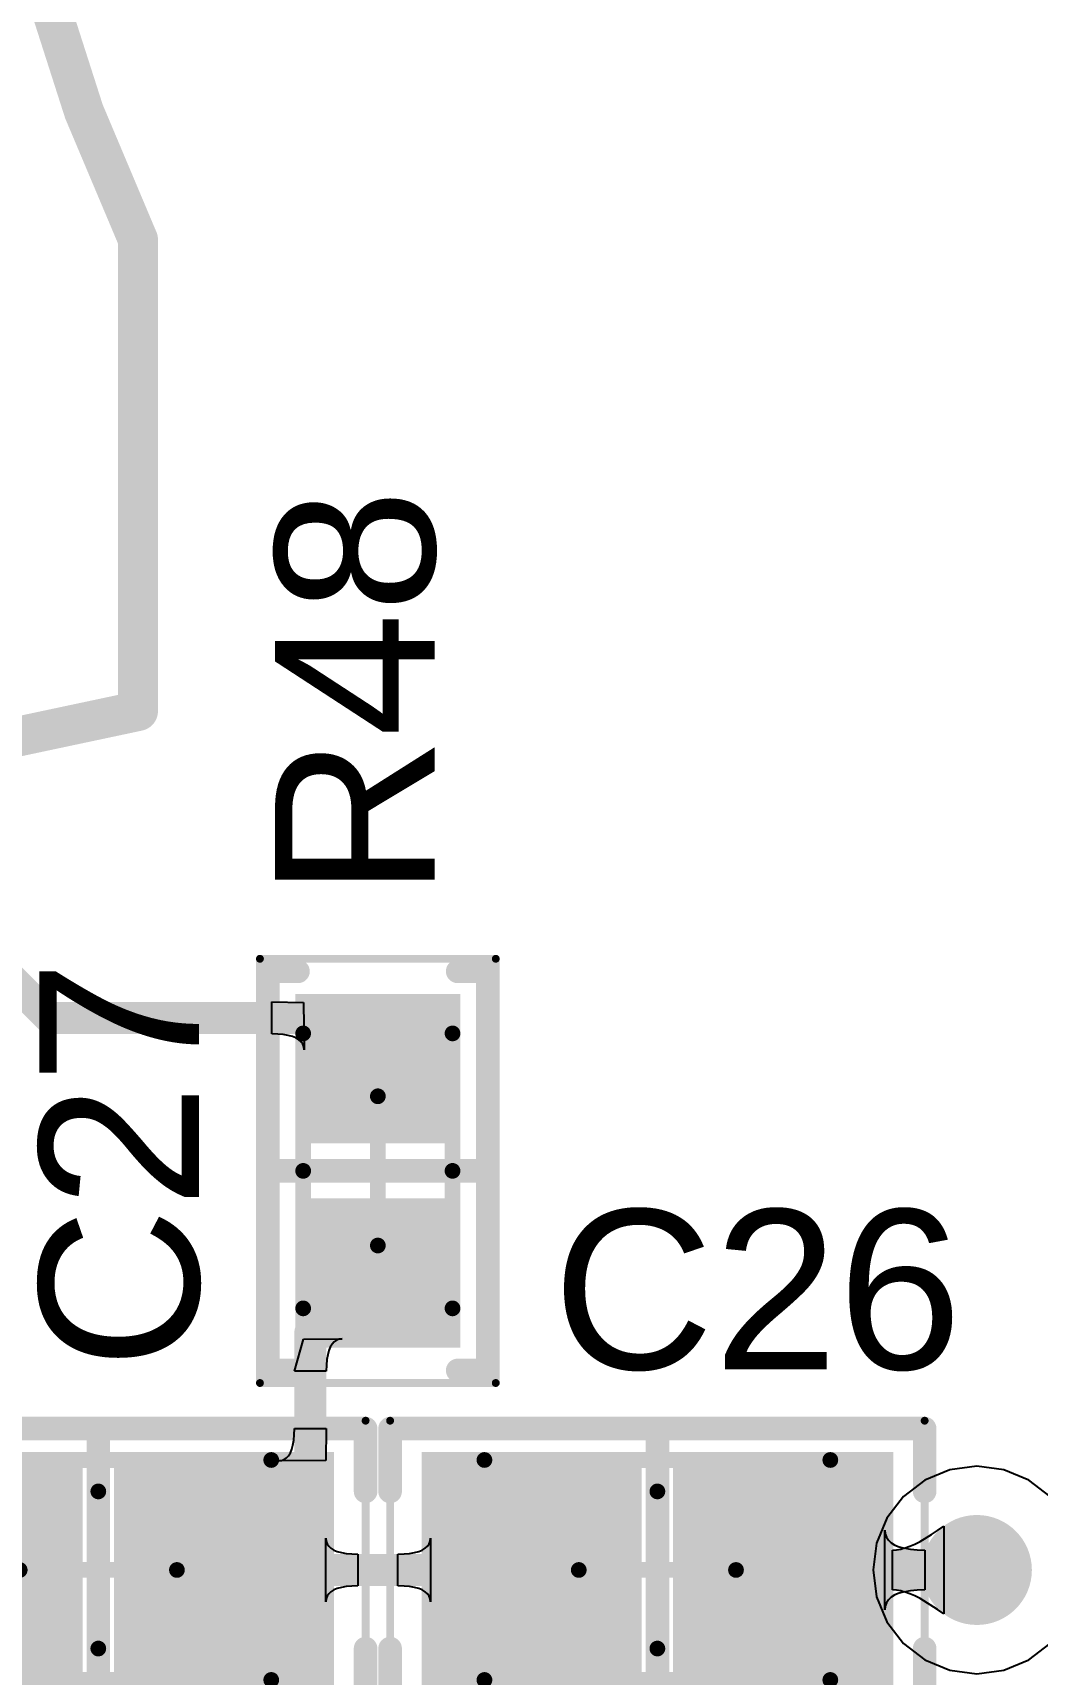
# Model space of a CAD drawing. Header units: inches. Extents: x -0.01 to 3.94, y -0.06 to 4.68.
# Drawn here: x 2.1336 to 2.3851, y 3.6539 to 4.0652 of the extents above; entities that cross this region are included whole.
import ezdxf

# ---------------------------------------------------------------- set-up
doc = ezdxf.new("R2010")
doc.units = ezdxf.units.IN
doc.header["$MEASUREMENT"] = 0
for name, color, linetype in [('Bottom Layer', 5, 'Continuous'), ('Int1 -GND)', 16, 'Continuous'), ('Int2 -PWR)', 76, 'Continuous'), ('Top 3D Body', 56, 'Continuous'), ('Top Courtyard', 56, 'Continuous'), ('Top Layer', 1, 'Continuous'), ('Top Overlay', 2, 'Continuous'), ('Top Paste', 8, 'Continuous'), ('Top Solder', 216, 'Continuous'), ('Via Holes', 16, 'Continuous')]:
    doc.layers.add(name, color=color, linetype=linetype)
doc.styles.add('Arial', font='', dxfattribs={"height": 0.2})
doc.styles.get('Arial').set_extended_font_data('Arial')

# ---------------------------------------------------------------- blocks, each defined once
blk = doc.blocks.new('RES_0603_1608_506')
at = {"layer": 'Top Layer'}
for points in [[(-0.0423222, -0.0187007), (-0.0423222, 0.0187009), (-0.0088576, 0.0187009), (-0.0088576, -0.0187007)], [(0.0088578, -0.0187007), (0.0088578, 0.0187009), (0.0423224, 0.0187009), (0.0423224, -0.0187007)]]:
    blk.add_hatch(color=1, dxfattribs=at).paths.add_polyline_path(points)
at = {"layer": 'Top Paste'}
for points in [[(-0.0423222, -0.0187007), (-0.0423222, 0.0187009), (-0.0088576, 0.0187009), (-0.0088576, -0.0187007)], [(0.0088578, -0.0187007), (0.0088578, 0.0187009), (0.0423224, 0.0187009), (0.0423224, -0.0187007)]]:
    blk.add_hatch(color=8, dxfattribs=at).paths.add_polyline_path(points)
at = {"layer": 'Top Solder'}
for points in [[(-0.0442907, -0.0206692), (-0.0442907, 0.0206694), (-0.0068891, 0.0206694), (-0.0068891, -0.0206692)], [(0.0068893, -0.0206692), (0.0068893, 0.0206694), (0.0442909, 0.0206694), (0.0442909, -0.0206692)]]:
    blk.add_hatch(color=216, dxfattribs=at).paths.add_polyline_path(points)
at = {"layer": 'Top 3D Body'}
for points in [[(-0.0344479, 0.0187001, 0.003937, 0.003937, 0), (0.0344481, 0.0187001, 0.003937, 0.003937, 0)], [(-0.0344479, 0.0187001, 0.003937, 0.003937, 0), (-0.0344479, -0.0186999, 0.003937, 0.003937, 0)], [(0.0344481, 0.0187001, 0.003937, 0.003937, 0), (0.0344481, -0.0186999, 0.003937, 0.003937, 0)], [(-0.0344479, -0.0186999, 0.003937, 0.003937, 0), (0.0344481, -0.0186999, 0.003937, 0.003937, 0)]]:
    blk.add_lwpolyline(points, format="xyseb", dxfattribs=at)
for points in [[(-0.0354321, 0.0187001, 0.0019685, 0.0019685, 1), (-0.0334637, 0.0187001, 0.0019685, 0.0019685, 1)], [(-0.0354321, 0.0187001, 0.0019685, 0.0019685, 1), (-0.0334637, 0.0187001, 0.0019685, 0.0019685, 1)], [(0.0334639, 0.0187001, 0.0019685, 0.0019685, 1), (0.0354323, 0.0187001, 0.0019685, 0.0019685, 1)], [(0.0334639, 0.0187001, 0.0019685, 0.0019685, 1), (0.0354323, 0.0187001, 0.0019685, 0.0019685, 1)], [(-0.0354321, -0.0186999, 0.0019685, 0.0019685, 1), (-0.0334637, -0.0186999, 0.0019685, 0.0019685, 1)], [(-0.0354321, -0.0186999, 0.0019685, 0.0019685, 1), (-0.0334637, -0.0186999, 0.0019685, 0.0019685, 1)], [(0.0334639, -0.0186999, 0.0019685, 0.0019685, 1), (0.0354323, -0.0186999, 0.0019685, 0.0019685, 1)], [(0.0334639, -0.0186999, 0.0019685, 0.0019685, 1), (0.0354323, -0.0186999, 0.0019685, 0.0019685, 1)]]:
    blk.add_lwpolyline(points, format="xyseb", close=True, dxfattribs=at)
at = {"layer": 'Top Courtyard'}
for points in [[(-0.0531499, 0.0295281, 0.0019685, 0.0019685, 0), (0.0531501, 0.0295281, 0.0019685, 0.0019685, 0)], [(-0.0531499, 0.0295281, 0.0019685, 0.0019685, 0), (-0.0531499, -0.0295279, 0.0019685, 0.0019685, 0)], [(0.0531501, 0.0295281, 0.0019685, 0.0019685, 0), (0.0531501, -0.0295279, 0.0019685, 0.0019685, 0)], [(1e-07, 0.0187001, 0.003937, 0.003937, 0), (1e-07, -0.0186999, 0.003937, 0.003937, 0)], [(-0.0186999, 1e-07, 0.003937, 0.003937, 0), (0.0187001, 1e-07, 0.003937, 0.003937, 0)], [(-0.0531499, -0.0295279, 0.0019685, 0.0019685, 0), (0.0531501, -0.0295279, 0.0019685, 0.0019685, 0)]]:
    blk.add_lwpolyline(points, format="xyseb", dxfattribs=at)
for points in [[(-0.053642, 0.0295281, 0.0009842, 0.0009842, 1), (-0.0526578, 0.0295281, 0.0009842, 0.0009842, 1)], [(-0.053642, 0.0295281, 0.0009842, 0.0009842, 1), (-0.0526578, 0.0295281, 0.0009842, 0.0009842, 1)], [(0.052658, 0.0295281, 0.0009842, 0.0009842, 1), (0.0536422, 0.0295281, 0.0009842, 0.0009842, 1)], [(0.052658, 0.0295281, 0.0009842, 0.0009842, 1), (0.0536422, 0.0295281, 0.0009842, 0.0009842, 1)], [(-0.0009841, 0.0187001, 0.0019685, 0.0019685, 1), (0.0009843, 0.0187001, 0.0019685, 0.0019685, 1)], [(-0.0196841, 1e-07, 0.0019685, 0.0019685, 1), (-0.0177157, 1e-07, 0.0019685, 0.0019685, 1)], [(0.0177159, 1e-07, 0.0019685, 0.0019685, 1), (0.0196843, 1e-07, 0.0019685, 0.0019685, 1)], [(-0.0009841, -0.0186999, 0.0019685, 0.0019685, 1), (0.0009843, -0.0186999, 0.0019685, 0.0019685, 1)], [(-0.053642, -0.0295279, 0.0009842, 0.0009842, 1), (-0.0526578, -0.0295279, 0.0009842, 0.0009842, 1)], [(-0.053642, -0.0295279, 0.0009842, 0.0009842, 1), (-0.0526578, -0.0295279, 0.0009842, 0.0009842, 1)], [(0.052658, -0.0295279, 0.0009842, 0.0009842, 1), (0.0536422, -0.0295279, 0.0009842, 0.0009842, 1)], [(0.052658, -0.0295279, 0.0009842, 0.0009842, 1), (0.0536422, -0.0295279, 0.0009842, 0.0009842, 1)]]:
    blk.add_lwpolyline(points, format="xyseb", close=True, dxfattribs=at)
at = {"layer": 'Top Overlay'}
for points in [[(-0.0499999, 0.0275581, 0.0059055, 0.0059055, 0), (0.0500001, 0.0275581, 0.0059055, 0.0059055, 0)], [(-0.0499999, 0.0275581, 0.0059055, 0.0059055, 0), (-0.0499999, 0.0200001, 0.0059055, 0.0059055, 0)], [(1e-07, 0.0275581, 0.0059055, 0.0059055, 0), (1e-07, -0.0275599, 0.0059055, 0.0059055, 0)], [(0.0500001, 0.0275581, 0.0059055, 0.0059055, 0), (0.0500001, 0.0200001, 0.0059055, 0.0059055, 0)], [(-0.0499999, -0.0199999, 0.0059055, 0.0059055, 0), (-0.0499999, -0.0275599, 0.0059055, 0.0059055, 0)], [(0.0500001, -0.0199999, 0.0059055, 0.0059055, 0), (0.0500001, -0.0275599, 0.0059055, 0.0059055, 0)], [(-0.0499999, -0.0275599, 0.0059055, 0.0059055, 0), (0.0500001, -0.0275599, 0.0059055, 0.0059055, 0)]]:
    blk.add_lwpolyline(points, format="xyseb", dxfattribs=at)
for points in [[(-0.0514763, 0.0275581, 0.0029527, 0.0029527, 1), (-0.0485235, 0.0275581, 0.0029527, 0.0029527, 1)], [(-0.0514763, 0.0275581, 0.0029527, 0.0029527, 1), (-0.0485235, 0.0275581, 0.0029527, 0.0029527, 1)], [(-0.0014763, 0.0275581, 0.0029527, 0.0029527, 1), (0.0014765, 0.0275581, 0.0029527, 0.0029527, 1)], [(0.0485237, 0.0275581, 0.0029527, 0.0029527, 1), (0.0514765, 0.0275581, 0.0029527, 0.0029527, 1)], [(0.0485237, 0.0275581, 0.0029527, 0.0029527, 1), (0.0514765, 0.0275581, 0.0029527, 0.0029527, 1)], [(-0.0514763, 0.0200001, 0.0029527, 0.0029527, 1), (-0.0485235, 0.0200001, 0.0029527, 0.0029527, 1)], [(0.0485237, 0.0200001, 0.0029527, 0.0029527, 1), (0.0514765, 0.0200001, 0.0029527, 0.0029527, 1)], [(-0.0514763, -0.0199999, 0.0029527, 0.0029527, 1), (-0.0485235, -0.0199999, 0.0029527, 0.0029527, 1)], [(0.0485237, -0.0199999, 0.0029527, 0.0029527, 1), (0.0514765, -0.0199999, 0.0029527, 0.0029527, 1)], [(-0.0514763, -0.0275599, 0.0029527, 0.0029527, 1), (-0.0485235, -0.0275599, 0.0029527, 0.0029527, 1)], [(-0.0514763, -0.0275599, 0.0029527, 0.0029527, 1), (-0.0485235, -0.0275599, 0.0029527, 0.0029527, 1)], [(-0.0014763, -0.0275599, 0.0029527, 0.0029527, 1), (0.0014765, -0.0275599, 0.0029527, 0.0029527, 1)], [(0.0485237, -0.0275599, 0.0029527, 0.0029527, 1), (0.0514765, -0.0275599, 0.0029527, 0.0029527, 1)], [(0.0485237, -0.0275599, 0.0029527, 0.0029527, 1), (0.0514765, -0.0275599, 0.0029527, 0.0029527, 1)]]:
    blk.add_lwpolyline(points, format="xyseb", close=True, dxfattribs=at)
blk = doc.blocks.new('9044FB30_693E_4780_9B0B_95C5421D70E8_551')
at = {"layer": 'Top Overlay'}
for points in [[(0.326792, -0.4168212, 0.01, 0.01, -0.2252588668668029), (0.326792, -0.0792134, 0.01, 0.01, 0)], [(0.3267944, -0.5349335, 0.01, 0.01, 0), (0.3267944, -0.4168235, 0.01, 0.01, 0)], [(0.1555344, -0.5713375, 0.01, 0.01, 0), (0.3267944, -0.5349335, 0.01, 0.01, 0)]]:
    blk.add_lwpolyline(points, format="xyseb", dxfattribs=at)
for points in [[(0.324292, -0.4168212, 0.005, 0.005, 1), (0.329292, -0.4168212, 0.005, 0.005, 1)], [(0.3242944, -0.4168235, 0.005, 0.005, 1), (0.3292944, -0.4168235, 0.005, 0.005, 1)], [(0.3242944, -0.5349335, 0.005, 0.005, 1), (0.3292944, -0.5349335, 0.005, 0.005, 1)], [(0.3242944, -0.5349335, 0.005, 0.005, 1), (0.3292944, -0.5349335, 0.005, 0.005, 1)]]:
    blk.add_lwpolyline(points, format="xyseb", close=True, dxfattribs=at)
blk = doc.blocks.new('CAP_0805_2012_604')
at = {"layer": 'Top Layer'}
for points in [[(-0.05708665, -0.02755895000000001), (-0.05708665, 0.02755914999999999), (-0.005905550000000006, 0.02755915), (-0.005905549999999994, -0.02755895)], [(0.005905350000000006, -0.02755895000000001), (0.005905349999999994, 0.02755914999999999), (0.05708645, 0.02755915), (0.05708645, -0.02755895)]]:
    blk.add_hatch(color=1, dxfattribs=at).paths.add_polyline_path(points)
at = {"layer": 'Top Paste'}
for points in [[(-0.05708665, -0.02755895000000001), (-0.05708665, 0.02755914999999999), (-0.005905550000000006, 0.02755915), (-0.005905549999999994, -0.02755895)], [(0.005905350000000006, -0.02755895000000001), (0.005905349999999994, 0.02755914999999999), (0.05708645, 0.02755915), (0.05708645, -0.02755895)]]:
    blk.add_hatch(color=8, dxfattribs=at).paths.add_polyline_path(points)
at = {"layer": 'Top Solder'}
for points in [[(-0.05905515, -0.02952745000000001), (-0.05905515, 0.02952765), (-0.003937050000000006, 0.02952765000000001), (-0.003937049999999994, -0.02952744999999999)], [(0.003936850000000006, -0.02952745000000001), (0.003936849999999994, 0.02952765), (0.05905495, 0.02952765000000001), (0.05905495, -0.02952744999999999)]]:
    blk.add_hatch(color=216, dxfattribs=at).paths.add_polyline_path(points)
at = {"layer": 'Top 3D Body'}
for points in [[(-0.0433061, 0.0275601, 0.003937, 0.003937, 0), (0.0433079, 0.0275601, 0.003937, 0.003937, 0)], [(-0.0433061, -0.0275599, 0.003937, 0.003937, 0), (-0.0433061, 0.0275601, 0.003937, 0.003937, 0)], [(0.0433079, -0.0275599, 0.003937, 0.003937, 0), (0.0433079, 0.0275601, 0.003937, 0.003937, 0)], [(-0.0433061, -0.0275599, 0.003937, 0.003937, 0), (0.0433079, -0.0275599, 0.003937, 0.003937, 0)]]:
    blk.add_lwpolyline(points, format="xyseb", dxfattribs=at)
for points in [[(-0.0442903, 0.0275601, 0.0019685, 0.0019685, 1), (-0.0423219, 0.0275601, 0.0019685, 0.0019685, 1)], [(-0.0442903, 0.0275601, 0.0019685, 0.0019685, 1), (-0.0423219, 0.0275601, 0.0019685, 0.0019685, 1)], [(0.0423237, 0.0275601, 0.0019685, 0.0019685, 1), (0.0442921, 0.0275601, 0.0019685, 0.0019685, 1)], [(0.0423237, 0.0275601, 0.0019685, 0.0019685, 1), (0.0442921, 0.0275601, 0.0019685, 0.0019685, 1)], [(-0.0442903, -0.0275599, 0.0019685, 0.0019685, 1), (-0.0423219, -0.0275599, 0.0019685, 0.0019685, 1)], [(-0.0442903, -0.0275599, 0.0019685, 0.0019685, 1), (-0.0423219, -0.0275599, 0.0019685, 0.0019685, 1)], [(0.0423237, -0.0275599, 0.0019685, 0.0019685, 1), (0.0442921, -0.0275599, 0.0019685, 0.0019685, 1)], [(0.0423237, -0.0275599, 0.0019685, 0.0019685, 1), (0.0442921, -0.0275599, 0.0019685, 0.0019685, 1)]]:
    blk.add_lwpolyline(points, format="xyseb", close=True, dxfattribs=at)
at = {"layer": 'Top Courtyard'}
for points in [[(-0.0669301, 0.0374021, 0.0019685, 0.0019685, 0), (0.0669299, 0.0374021, 0.0019685, 0.0019685, 0)], [(-0.0669301, -0.0374019, 0.0019685, 0.0019685, 0), (-0.0669301, 0.0374021, 0.0019685, 0.0019685, 0)], [(0.0669299, -0.0374019, 0.0019685, 0.0019685, 0), (0.0669299, 0.0374021, 0.0019685, 0.0019685, 0)], [(-1e-07, -0.0196859, 0.003937, 0.003937, 0), (-1e-07, 0.0196861, 0.003937, 0.003937, 0)], [(-0.0196841, 1e-07, 0.003937, 0.003937, 0), (0.0196859, 1e-07, 0.003937, 0.003937, 0)], [(-0.0669301, -0.0374019, 0.0019685, 0.0019685, 0), (0.0669299, -0.0374019, 0.0019685, 0.0019685, 0)]]:
    blk.add_lwpolyline(points, format="xyseb", dxfattribs=at)
for points in [[(-0.0674222, 0.0374021, 0.0009842, 0.0009842, 1), (-0.066438, 0.0374021, 0.0009842, 0.0009842, 1)], [(-0.0674222, 0.0374021, 0.0009842, 0.0009842, 1), (-0.066438, 0.0374021, 0.0009842, 0.0009842, 1)], [(0.0664378, 0.0374021, 0.0009842, 0.0009842, 1), (0.067422, 0.0374021, 0.0009842, 0.0009842, 1)], [(0.0664378, 0.0374021, 0.0009842, 0.0009842, 1), (0.067422, 0.0374021, 0.0009842, 0.0009842, 1)], [(-0.0009843, 0.0196861, 0.0019685, 0.0019685, 1), (0.0009841, 0.0196861, 0.0019685, 0.0019685, 1)], [(-0.0206683, 1e-07, 0.0019685, 0.0019685, 1), (-0.0186999, 1e-07, 0.0019685, 0.0019685, 1)], [(0.0187017, 1e-07, 0.0019685, 0.0019685, 1), (0.0206701, 1e-07, 0.0019685, 0.0019685, 1)], [(-0.0009843, -0.0196859, 0.0019685, 0.0019685, 1), (0.0009841, -0.0196859, 0.0019685, 0.0019685, 1)], [(-0.0674222, -0.0374019, 0.0009842, 0.0009842, 1), (-0.066438, -0.0374019, 0.0009842, 0.0009842, 1)], [(-0.0674222, -0.0374019, 0.0009842, 0.0009842, 1), (-0.066438, -0.0374019, 0.0009842, 0.0009842, 1)], [(0.0664378, -0.0374019, 0.0009842, 0.0009842, 1), (0.067422, -0.0374019, 0.0009842, 0.0009842, 1)], [(0.0664378, -0.0374019, 0.0009842, 0.0009842, 1), (0.067422, -0.0374019, 0.0009842, 0.0009842, 1)]]:
    blk.add_lwpolyline(points, format="xyseb", close=True, dxfattribs=at)
at = {"layer": 'Top Overlay'}
for points in [[(-0.0669281, 0.0196841, 0.0059055, 0.0059055, 0), (-0.0669281, 0.0354341, 0.0059055, 0.0059055, 0)], [(-0.0669281, 0.0354341, 0.0059055, 0.0059055, 0), (0.0669299, 0.0354341, 0.0059055, 0.0059055, 0)], [(-1e-07, -0.0354339, 0.0059055, 0.0059055, 0), (-1e-07, 0.0354341, 0.0059055, 0.0059055, 0)], [(0.0669299, 0.0196841, 0.0059055, 0.0059055, 0), (0.0669299, 0.0354341, 0.0059055, 0.0059055, 0)], [(-0.0669281, -0.0354339, 0.0059055, 0.0059055, 0), (-0.0669281, -0.0196859, 0.0059055, 0.0059055, 0)], [(0.0669299, -0.0354339, 0.0059055, 0.0059055, 0), (0.0669299, -0.0196859, 0.0059055, 0.0059055, 0)], [(-0.0669281, -0.0354339, 0.0059055, 0.0059055, 0), (0.0669299, -0.0354339, 0.0059055, 0.0059055, 0)]]:
    blk.add_lwpolyline(points, format="xyseb", dxfattribs=at)
for points in [[(-0.0684045, 0.0354341, 0.0029527, 0.0029527, 1), (-0.0654517, 0.0354341, 0.0029527, 0.0029527, 1)], [(-0.0684045, 0.0354341, 0.0029527, 0.0029527, 1), (-0.0654517, 0.0354341, 0.0029527, 0.0029527, 1)], [(-0.0014765, 0.0354341, 0.0029527, 0.0029527, 1), (0.0014763, 0.0354341, 0.0029527, 0.0029527, 1)], [(0.0654535, 0.0354341, 0.0029527, 0.0029527, 1), (0.0684063, 0.0354341, 0.0029527, 0.0029527, 1)], [(0.0654535, 0.0354341, 0.0029527, 0.0029527, 1), (0.0684063, 0.0354341, 0.0029527, 0.0029527, 1)], [(-0.0684045, 0.0196841, 0.0029527, 0.0029527, 1), (-0.0654517, 0.0196841, 0.0029527, 0.0029527, 1)], [(0.0654535, 0.0196841, 0.0029527, 0.0029527, 1), (0.0684063, 0.0196841, 0.0029527, 0.0029527, 1)], [(-0.0684045, -0.0196859, 0.0029527, 0.0029527, 1), (-0.0654517, -0.0196859, 0.0029527, 0.0029527, 1)], [(0.0654535, -0.0196859, 0.0029527, 0.0029527, 1), (0.0684063, -0.0196859, 0.0029527, 0.0029527, 1)], [(-0.0684045, -0.0354339, 0.0029527, 0.0029527, 1), (-0.0654517, -0.0354339, 0.0029527, 0.0029527, 1)], [(-0.0684045, -0.0354339, 0.0029527, 0.0029527, 1), (-0.0654517, -0.0354339, 0.0029527, 0.0029527, 1)], [(-0.0014765, -0.0354339, 0.0029527, 0.0029527, 1), (0.0014763, -0.0354339, 0.0029527, 0.0029527, 1)], [(0.0654535, -0.0354339, 0.0029527, 0.0029527, 1), (0.0684063, -0.0354339, 0.0029527, 0.0029527, 1)], [(0.0654535, -0.0354339, 0.0029527, 0.0029527, 1), (0.0684063, -0.0354339, 0.0029527, 0.0029527, 1)]]:
    blk.add_lwpolyline(points, format="xyseb", close=True, dxfattribs=at)
blk = doc.blocks.new('CAP_0805_2012_605')
at = {"layer": 'Top Layer'}
for points in [[(-0.05708665, -0.02755895000000001), (-0.05708665, 0.02755914999999999), (-0.005905550000000006, 0.02755915), (-0.005905549999999994, -0.02755895)], [(0.005905350000000006, -0.02755895000000001), (0.005905349999999994, 0.02755914999999999), (0.05708645, 0.02755915), (0.05708645, -0.02755895)]]:
    blk.add_hatch(color=1, dxfattribs=at).paths.add_polyline_path(points)
at = {"layer": 'Top Paste'}
for points in [[(-0.05708665, -0.02755895000000001), (-0.05708665, 0.02755914999999999), (-0.005905550000000006, 0.02755915), (-0.005905549999999994, -0.02755895)], [(0.005905350000000006, -0.02755895000000001), (0.005905349999999994, 0.02755914999999999), (0.05708645, 0.02755915), (0.05708645, -0.02755895)]]:
    blk.add_hatch(color=8, dxfattribs=at).paths.add_polyline_path(points)
at = {"layer": 'Top Solder'}
for points in [[(-0.05905515, -0.02952745000000001), (-0.05905515, 0.02952765), (-0.003937050000000006, 0.02952765000000001), (-0.003937049999999994, -0.02952744999999999)], [(0.003936850000000006, -0.02952745000000001), (0.003936849999999994, 0.02952765), (0.05905495, 0.02952765000000001), (0.05905495, -0.02952744999999999)]]:
    blk.add_hatch(color=216, dxfattribs=at).paths.add_polyline_path(points)
at = {"layer": 'Top 3D Body'}
for points in [[(-0.0433061, 0.0275601, 0.003937, 0.003937, 0), (0.0433079, 0.0275601, 0.003937, 0.003937, 0)], [(-0.0433061, -0.0275599, 0.003937, 0.003937, 0), (-0.0433061, 0.0275601, 0.003937, 0.003937, 0)], [(0.0433079, -0.0275599, 0.003937, 0.003937, 0), (0.0433079, 0.0275601, 0.003937, 0.003937, 0)], [(-0.0433061, -0.0275599, 0.003937, 0.003937, 0), (0.0433079, -0.0275599, 0.003937, 0.003937, 0)]]:
    blk.add_lwpolyline(points, format="xyseb", dxfattribs=at)
for points in [[(-0.0442903, 0.0275601, 0.0019685, 0.0019685, 1), (-0.0423219, 0.0275601, 0.0019685, 0.0019685, 1)], [(-0.0442903, 0.0275601, 0.0019685, 0.0019685, 1), (-0.0423219, 0.0275601, 0.0019685, 0.0019685, 1)], [(0.0423237, 0.0275601, 0.0019685, 0.0019685, 1), (0.0442921, 0.0275601, 0.0019685, 0.0019685, 1)], [(0.0423237, 0.0275601, 0.0019685, 0.0019685, 1), (0.0442921, 0.0275601, 0.0019685, 0.0019685, 1)], [(-0.0442903, -0.0275599, 0.0019685, 0.0019685, 1), (-0.0423219, -0.0275599, 0.0019685, 0.0019685, 1)], [(-0.0442903, -0.0275599, 0.0019685, 0.0019685, 1), (-0.0423219, -0.0275599, 0.0019685, 0.0019685, 1)], [(0.0423237, -0.0275599, 0.0019685, 0.0019685, 1), (0.0442921, -0.0275599, 0.0019685, 0.0019685, 1)], [(0.0423237, -0.0275599, 0.0019685, 0.0019685, 1), (0.0442921, -0.0275599, 0.0019685, 0.0019685, 1)]]:
    blk.add_lwpolyline(points, format="xyseb", close=True, dxfattribs=at)
at = {"layer": 'Top Courtyard'}
for points in [[(-0.0669301, 0.0374021, 0.0019685, 0.0019685, 0), (0.0669299, 0.0374021, 0.0019685, 0.0019685, 0)], [(-0.0669301, -0.0374019, 0.0019685, 0.0019685, 0), (-0.0669301, 0.0374021, 0.0019685, 0.0019685, 0)], [(0.0669299, -0.0374019, 0.0019685, 0.0019685, 0), (0.0669299, 0.0374021, 0.0019685, 0.0019685, 0)], [(-1e-07, -0.0196859, 0.003937, 0.003937, 0), (-1e-07, 0.0196861, 0.003937, 0.003937, 0)], [(-0.0196841, 1e-07, 0.003937, 0.003937, 0), (0.0196859, 1e-07, 0.003937, 0.003937, 0)], [(-0.0669301, -0.0374019, 0.0019685, 0.0019685, 0), (0.0669299, -0.0374019, 0.0019685, 0.0019685, 0)]]:
    blk.add_lwpolyline(points, format="xyseb", dxfattribs=at)
for points in [[(-0.0674222, 0.0374021, 0.0009842, 0.0009842, 1), (-0.066438, 0.0374021, 0.0009842, 0.0009842, 1)], [(-0.0674222, 0.0374021, 0.0009842, 0.0009842, 1), (-0.066438, 0.0374021, 0.0009842, 0.0009842, 1)], [(0.0664378, 0.0374021, 0.0009842, 0.0009842, 1), (0.067422, 0.0374021, 0.0009842, 0.0009842, 1)], [(0.0664378, 0.0374021, 0.0009842, 0.0009842, 1), (0.067422, 0.0374021, 0.0009842, 0.0009842, 1)], [(-0.0009843, 0.0196861, 0.0019685, 0.0019685, 1), (0.0009841, 0.0196861, 0.0019685, 0.0019685, 1)], [(-0.0206683, 1e-07, 0.0019685, 0.0019685, 1), (-0.0186999, 1e-07, 0.0019685, 0.0019685, 1)], [(0.0187017, 1e-07, 0.0019685, 0.0019685, 1), (0.0206701, 1e-07, 0.0019685, 0.0019685, 1)], [(-0.0009843, -0.0196859, 0.0019685, 0.0019685, 1), (0.0009841, -0.0196859, 0.0019685, 0.0019685, 1)], [(-0.0674222, -0.0374019, 0.0009842, 0.0009842, 1), (-0.066438, -0.0374019, 0.0009842, 0.0009842, 1)], [(-0.0674222, -0.0374019, 0.0009842, 0.0009842, 1), (-0.066438, -0.0374019, 0.0009842, 0.0009842, 1)], [(0.0664378, -0.0374019, 0.0009842, 0.0009842, 1), (0.067422, -0.0374019, 0.0009842, 0.0009842, 1)], [(0.0664378, -0.0374019, 0.0009842, 0.0009842, 1), (0.067422, -0.0374019, 0.0009842, 0.0009842, 1)]]:
    blk.add_lwpolyline(points, format="xyseb", close=True, dxfattribs=at)
at = {"layer": 'Top Overlay'}
for points in [[(-0.0669281, 0.0196841, 0.0059055, 0.0059055, 0), (-0.0669281, 0.0354341, 0.0059055, 0.0059055, 0)], [(-0.0669281, 0.0354341, 0.0059055, 0.0059055, 0), (0.0669299, 0.0354341, 0.0059055, 0.0059055, 0)], [(-1e-07, -0.0354339, 0.0059055, 0.0059055, 0), (-1e-07, 0.0354341, 0.0059055, 0.0059055, 0)], [(0.0669299, 0.0196841, 0.0059055, 0.0059055, 0), (0.0669299, 0.0354341, 0.0059055, 0.0059055, 0)], [(-0.0669281, -0.0354339, 0.0059055, 0.0059055, 0), (-0.0669281, -0.0196859, 0.0059055, 0.0059055, 0)], [(0.0669299, -0.0354339, 0.0059055, 0.0059055, 0), (0.0669299, -0.0196859, 0.0059055, 0.0059055, 0)], [(-0.0669281, -0.0354339, 0.0059055, 0.0059055, 0), (0.0669299, -0.0354339, 0.0059055, 0.0059055, 0)]]:
    blk.add_lwpolyline(points, format="xyseb", dxfattribs=at)
for points in [[(-0.0684045, 0.0354341, 0.0029527, 0.0029527, 1), (-0.0654517, 0.0354341, 0.0029527, 0.0029527, 1)], [(-0.0684045, 0.0354341, 0.0029527, 0.0029527, 1), (-0.0654517, 0.0354341, 0.0029527, 0.0029527, 1)], [(-0.0014765, 0.0354341, 0.0029527, 0.0029527, 1), (0.0014763, 0.0354341, 0.0029527, 0.0029527, 1)], [(0.0654535, 0.0354341, 0.0029527, 0.0029527, 1), (0.0684063, 0.0354341, 0.0029527, 0.0029527, 1)], [(0.0654535, 0.0354341, 0.0029527, 0.0029527, 1), (0.0684063, 0.0354341, 0.0029527, 0.0029527, 1)], [(-0.0684045, 0.0196841, 0.0029527, 0.0029527, 1), (-0.0654517, 0.0196841, 0.0029527, 0.0029527, 1)], [(0.0654535, 0.0196841, 0.0029527, 0.0029527, 1), (0.0684063, 0.0196841, 0.0029527, 0.0029527, 1)], [(-0.0684045, -0.0196859, 0.0029527, 0.0029527, 1), (-0.0654517, -0.0196859, 0.0029527, 0.0029527, 1)], [(0.0654535, -0.0196859, 0.0029527, 0.0029527, 1), (0.0684063, -0.0196859, 0.0029527, 0.0029527, 1)], [(-0.0684045, -0.0354339, 0.0029527, 0.0029527, 1), (-0.0654517, -0.0354339, 0.0029527, 0.0029527, 1)], [(-0.0684045, -0.0354339, 0.0029527, 0.0029527, 1), (-0.0654517, -0.0354339, 0.0029527, 0.0029527, 1)], [(-0.0014765, -0.0354339, 0.0029527, 0.0029527, 1), (0.0014763, -0.0354339, 0.0029527, 0.0029527, 1)], [(0.0654535, -0.0354339, 0.0029527, 0.0029527, 1), (0.0684063, -0.0354339, 0.0029527, 0.0029527, 1)], [(0.0654535, -0.0354339, 0.0029527, 0.0029527, 1), (0.0684063, -0.0354339, 0.0029527, 0.0029527, 1)]]:
    blk.add_lwpolyline(points, format="xyseb", close=True, dxfattribs=at)

msp = doc.modelspace()

# ---------------------------------------------------------------- hatches: boundary and pattern name
at = {"layer": 'Bottom Layer'}
h = msp.add_hatch(color=5, dxfattribs=at)
edge = h.paths.add_edge_path()
edge.add_arc((2.37, 3.68), 0.0137795, 0, 360)
at = {"layer": 'Int1 -GND)'}
h = msp.add_hatch(color=7, dxfattribs=at)
edge = h.paths.add_edge_path()
edge.add_arc((2.37, 3.68), 0.0137795, 0, 360)
at = {"layer": 'Int2 -PWR)'}
h = msp.add_hatch(color=7, dxfattribs=at)
edge = h.paths.add_edge_path()
edge.add_arc((2.37, 3.68), 0.0137795, 0, 360)
at = {"layer": 'Top Layer'}
h = msp.add_hatch(color=1, dxfattribs=at)
edge = h.paths.add_edge_path()
edge.add_arc((2.37, 3.68), 0.0137795, 0, 360)
at = {"layer": 'Via Holes'}
h = msp.add_hatch(color=7, dxfattribs=at)
edge = h.paths.add_edge_path()
edge.add_arc((2.37, 3.68), 0.0068897, 0, 360)

# ---------------------------------------------------------------- linework, layer by layer
at = {"layer": 'Int1 -GND)'}
for p, q in [((2.37, 3.706002), (2.3632702, 3.705116)), ((2.3767298, 3.705116), (2.37, 3.706002)), ((2.356999, 3.7025184), (2.3516138, 3.6983862)), ((2.3632702, 3.705116), (2.356999, 3.7025184)), ((2.383001, 3.7025184), (2.3767298, 3.705116)), ((2.3883862, 3.6983862), (2.383001, 3.7025184)), ((2.3516138, 3.6983862), (2.3474816, 3.693001)), ((2.3474816, 3.693001), (2.344884, 3.6867298)), ((2.344884, 3.6867298), (2.343998, 3.68)), ((2.343998, 3.68), (2.344884, 3.6732702)), ((2.344884, 3.6732702), (2.3474816, 3.666999)), ((2.3474816, 3.666999), (2.3516138, 3.6616138)), ((2.3516138, 3.6616138), (2.356999, 3.6574816)), ((2.383001, 3.6574816), (2.3883862, 3.6616138)), ((2.356999, 3.6574816), (2.3632702, 3.654884)), ((2.3767298, 3.654884), (2.383001, 3.6574816)), ((2.3632702, 3.654884), (2.37, 3.653998)), ((2.37, 3.653998), (2.3767298, 3.654884))]:
    msp.add_line(p, q, dxfattribs=at)
at = {"layer": 'Top Layer'}
for p, q in [((2.1934191, 3.8143224), (2.1934191, 3.8223224)), ((2.1934191, 3.8223224), (2.2014191, 3.8222024)), ((2.2014191, 3.8222024), (2.2015391, 3.8103224)), ((2.1949546, 3.8142824), (2.1934191, 3.8143224)), ((2.1963294, 3.8141624), (2.1949546, 3.8142824)), ((2.1975433, 3.8139624), (2.1963294, 3.8141624)), ((2.1985965, 3.8136824), (2.1975433, 3.8139624)), ((2.1994889, 3.8133224), (2.1985965, 3.8136824)), ((2.2002205, 3.8128824), (2.1994889, 3.8133224)), ((2.2007913, 3.8123624), (2.2002205, 3.8128824)), ((2.2012014, 3.8117624), (2.2007913, 3.8123624)), ((2.2014506, 3.8110824), (2.2012014, 3.8117624)), ((2.2015391, 3.8103224), (2.2014506, 3.8110824)), ((2.1990865, 3.7297978), (2.2014191, 3.7377978)), ((2.2014191, 3.7377978), (2.2110865, 3.7379178)), ((2.2077265, 3.7349708), (2.2074465, 3.7339181)), ((2.2080865, 3.735863), (2.2077265, 3.7349708)), ((2.2085265, 3.7365948), (2.2080865, 3.735863)), ((2.2090465, 3.7371661), (2.2085265, 3.7365948)), ((2.2096465, 3.7375771), (2.2090465, 3.7371661)), ((2.2103265, 3.7378277), (2.2096465, 3.7375771)), ((2.2110865, 3.7379178), (2.2103265, 3.7378277)), ((2.2071265, 3.7313317), (2.2070865, 3.7297978)), ((2.2072465, 3.7327051), (2.2071265, 3.7313317)), ((2.2074465, 3.7339181), (2.2072465, 3.7327051)), ((2.2070865, 3.7297978), (2.1990865, 3.7297978)), ((2.1989265, 3.7125288), (2.1990465, 3.7139036)), ((2.1990465, 3.7139036), (2.1990865, 3.7154391)), ((2.1990865, 3.7154391), (2.2070865, 3.7154391)), ((2.2070865, 3.7154391), (2.2069664, 3.7074391)), ((2.1980865, 3.7093693), (2.1984465, 3.7102617)), ((2.1984465, 3.7102617), (2.1987265, 3.7113149)), ((2.1987265, 3.7113149), (2.1989265, 3.7125288)), ((2.2069664, 3.7074391), (2.1950865, 3.7073191)), ((2.1950865, 3.7073191), (2.1958465, 3.7074076)), ((2.1958465, 3.7074076), (2.1965265, 3.7076568)), ((2.1965265, 3.7076568), (2.1971265, 3.7080669)), ((2.1971265, 3.7080669), (2.1976465, 3.7086377)), ((2.1976465, 3.7086377), (2.1980865, 3.7093693)), ((2.3469664, 3.6700001), (2.3469664, 3.6900001)), ((2.3469664, 3.6900001), (2.3470664, 3.6890501)), ((2.3586475, 3.6888519), (2.3601545, 3.6898751)), ((2.3601545, 3.6898751), (2.3617255, 3.6910186)), ((2.3617255, 3.6910186), (2.3617254, 3.6689815)), ((2.2069664, 3.6720001), (2.2069664, 3.6880001)), ((2.2069664, 3.6880001), (2.2070464, 3.6872401)), ((2.2070464, 3.6872401), (2.2072864, 3.6865601)), ((2.2072864, 3.6865601), (2.2076864, 3.6859601)), ((2.2076864, 3.6859601), (2.2082464, 3.6854401)), ((2.2082464, 3.6854401), (2.2089664, 3.6850001)), ((2.2311234, 3.6850001), (2.2318542, 3.6854401)), ((2.2318542, 3.6854401), (2.2324226, 3.6859601)), ((2.2324226, 3.6859601), (2.2328286, 3.6865601)), ((2.2328286, 3.6865601), (2.2330722, 3.6872401)), ((2.2330722, 3.6872401), (2.2331534, 3.6880001)), ((2.2331534, 3.6880001), (2.2331534, 3.6720001)), ((2.3470664, 3.6890501), (2.3473664, 3.6882001)), ((2.3473664, 3.6882001), (2.3478664, 3.6874501)), ((2.3478664, 3.6874501), (2.3485664, 3.6868001)), ((2.3485664, 3.6868001), (2.3494664, 3.6862501)), ((2.3494664, 3.6862501), (2.3505664, 3.6858001)), ((2.3498877, 3.6850603), (2.3509474, 3.6852408)), ((2.3505664, 3.6858001), (2.3518664, 3.6854501)), ((2.3509474, 3.6852408), (2.352071, 3.6855418)), ((2.3518664, 3.6854501), (2.3533664, 3.6852001)), ((2.352071, 3.6855418), (2.3532585, 3.6859631)), ((2.3532585, 3.6859631), (2.3545099, 3.6865047)), ((2.3533664, 3.6852001), (2.3550664, 3.6850501)), ((2.3545099, 3.6865047), (2.3558252, 3.6871668)), ((2.3558252, 3.6871668), (2.3586475, 3.6888519)), ((2.2089664, 3.6850001), (2.2098464, 3.6846401)), ((2.2098464, 3.6846401), (2.2108864, 3.6843601)), ((2.2108864, 3.6843601), (2.2120864, 3.6841601)), ((2.2120864, 3.6841601), (2.2134464, 3.6840401)), ((2.2134464, 3.6840401), (2.2149664, 3.6840001)), ((2.2149664, 3.6840001), (2.2149664, 3.6760001)), ((2.2250334, 3.6840001), (2.2265762, 3.6840401)), ((2.2250334, 3.6760001), (2.2250334, 3.6840001)), ((2.2265762, 3.6840401), (2.2279566, 3.6841601)), ((2.2279566, 3.6841601), (2.2291746, 3.6843601)), ((2.2291746, 3.6843601), (2.2302302, 3.6846401)), ((2.2302302, 3.6846401), (2.2311234, 3.6850001)), ((2.3488918, 3.6750001), (2.3488919, 3.6850001)), ((2.3488919, 3.6850001), (2.3498877, 3.6850603)), ((2.3550664, 3.6850501), (2.3569664, 3.6850001)), ((2.3569664, 3.6850001), (2.3569664, 3.6750001)), ((2.2070464, 3.6727601), (2.2069664, 3.6720001)), ((2.2072864, 3.6734401), (2.2070464, 3.6727601)), ((2.2076864, 3.6740401), (2.2072864, 3.6734401)), ((2.2082464, 3.6745601), (2.2076864, 3.6740401)), ((2.2089664, 3.6750001), (2.2082464, 3.6745601)), ((2.2098464, 3.6753601), (2.2089664, 3.6750001)), ((2.2108864, 3.6756401), (2.2098464, 3.6753601)), ((2.2120864, 3.6758401), (2.2108864, 3.6756401)), ((2.2134464, 3.6759601), (2.2120864, 3.6758401)), ((2.2149664, 3.6760001), (2.2134464, 3.6759601)), ((2.2265762, 3.6759601), (2.2250334, 3.6760001)), ((2.2279566, 3.6758401), (2.2265762, 3.6759601)), ((2.2291746, 3.6756401), (2.2279566, 3.6758401)), ((2.2302302, 3.6753601), (2.2291746, 3.6756401)), ((2.2311234, 3.6750001), (2.2302302, 3.6753601)), ((2.2318542, 3.6745601), (2.2311234, 3.6750001)), ((2.2324226, 3.6740401), (2.2318542, 3.6745601)), ((2.2328286, 3.6734401), (2.2324226, 3.6740401)), ((2.2330722, 3.6727601), (2.2328286, 3.6734401)), ((2.2331534, 3.6720001), (2.2330722, 3.6727601)), ((2.3485664, 3.6732001), (2.3478664, 3.6725501)), ((2.3494664, 3.6737501), (2.3485664, 3.6732001)), ((2.3498876, 3.6749399), (2.3488918, 3.6750001)), ((2.3505664, 3.6742001), (2.3494664, 3.6737501)), ((2.3509473, 3.6747594), (2.3498876, 3.6749399)), ((2.3518664, 3.6745501), (2.3505664, 3.6742001)), ((2.3520709, 3.6744584), (2.3509473, 3.6747594)), ((2.3533664, 3.6748001), (2.3518664, 3.6745501)), ((2.3532584, 3.6740371), (2.3520709, 3.6744584)), ((2.3545098, 3.6734954), (2.3532584, 3.6740371)), ((2.3550664, 3.6749501), (2.3533664, 3.6748001)), ((2.3558251, 3.6728334), (2.3545098, 3.6734954)), ((2.3569664, 3.6750001), (2.3550664, 3.6749501)), ((2.3601544, 3.670125), (2.3558251, 3.6728334)), ((2.3470664, 3.6709501), (2.3469664, 3.6700001)), ((2.3473664, 3.6718001), (2.3470664, 3.6709501)), ((2.3478664, 3.6725501), (2.3473664, 3.6718001)), ((2.3617254, 3.6689815), (2.3601544, 3.670125))]:
    msp.add_line(p, q, dxfattribs=at)
for points in [[(1.9886619, 3.9675589, 0.008, 0.008, 0), (2.1378984, 3.8183224, 0.008, 0.008, 0)], [(2.1378984, 3.8183224, 0.008, 0.008, 0), (2.2072676, 3.8183224, 0.008, 0.008, 0)], [(2.2072676, 3.8183224, 0.008, 0.008, 0), (2.2199999, 3.8055901, 0.008, 0.008, 0)], [(2.2030865, 3.7394652, 0.008, 0.008, 0), (2.2180314, 3.7544101, 0.008, 0.008, 0)], [(2.2180314, 3.7544101, 0.008, 0.008, 0), (2.2199999, 3.7544101, 0.008, 0.008, 0)], [(2.2030865, 3.7015907, 0.008, 0.008, 0), (2.2030865, 3.7394652, 0.008, 0.008, 0)], [(2.1814959, 3.6800001, 0.008, 0.008, 0), (2.2030865, 3.7015907, 0.008, 0.008, 0)], [(2.1814959, 3.6800001, 0.008, 0.008, 0), (2.2585039, 3.6800001, 0.008, 0.008, 0)], [(2.2395679, 3.6610641, 0.008, 0.008, 0), (2.2585039, 3.6800001, 0.008, 0.008, 0)], [(2.3214959, 3.6800001, 0.01, 0.01, 0), (2.3699999, 3.6800001, 0.01, 0.01, 0)], [(2.3699999, 3.6800001, 0.01, 0.01, 0), (2.37, 3.68, 0.01, 0.01, 0)], [(2.2395679, 3.5283861, 0.008, 0.008, 0), (2.2395679, 3.6610641, 0.008, 0.008, 0)]]:
    msp.add_lwpolyline(points, format="xyseb", dxfattribs=at)
for points in [[(2.1358984, 3.8183224, 0.004, 0.004, 1), (2.1398984, 3.8183224, 0.004, 0.004, 1)], [(2.1358984, 3.8183224, 0.004, 0.004, 1), (2.1398984, 3.8183224, 0.004, 0.004, 1)], [(2.2052676, 3.8183224, 0.004, 0.004, 1), (2.2092676, 3.8183224, 0.004, 0.004, 1)], [(2.2052676, 3.8183224, 0.004, 0.004, 1), (2.2092676, 3.8183224, 0.004, 0.004, 1)], [(2.2179999, 3.8055901, 0.004, 0.004, 1), (2.2219999, 3.8055901, 0.004, 0.004, 1)], [(2.2160314, 3.7544101, 0.004, 0.004, 1), (2.2200314, 3.7544101, 0.004, 0.004, 1)], [(2.2160314, 3.7544101, 0.004, 0.004, 1), (2.2200314, 3.7544101, 0.004, 0.004, 1)], [(2.2179999, 3.7544101, 0.004, 0.004, 1), (2.2219999, 3.7544101, 0.004, 0.004, 1)], [(2.2010865, 3.7394652, 0.004, 0.004, 1), (2.2050865, 3.7394652, 0.004, 0.004, 1)], [(2.2010865, 3.7394652, 0.004, 0.004, 1), (2.2050865, 3.7394652, 0.004, 0.004, 1)], [(2.2010865, 3.7015907, 0.004, 0.004, 1), (2.2050865, 3.7015907, 0.004, 0.004, 1)], [(2.2010865, 3.7015907, 0.004, 0.004, 1), (2.2050865, 3.7015907, 0.004, 0.004, 1)], [(2.1794959, 3.6800001, 0.004, 0.004, 1), (2.1834959, 3.6800001, 0.004, 0.004, 1)], [(2.1794959, 3.6800001, 0.004, 0.004, 1), (2.1834959, 3.6800001, 0.004, 0.004, 1)], [(2.2565039, 3.6800001, 0.004, 0.004, 1), (2.2605039, 3.6800001, 0.004, 0.004, 1)], [(2.2565039, 3.6800001, 0.004, 0.004, 1), (2.2605039, 3.6800001, 0.004, 0.004, 1)], [(2.3189959, 3.6800001, 0.005, 0.005, 1), (2.3239959, 3.6800001, 0.005, 0.005, 1)], [(2.3674999, 3.6800001, 0.005, 0.005, 1), (2.3724999, 3.6800001, 0.005, 0.005, 1)], [(2.3674999, 3.6800001, 0.005, 0.005, 1), (2.3724999, 3.6800001, 0.005, 0.005, 1)], [(2.3675, 3.68, 0.005, 0.005, 1), (2.3725, 3.68, 0.005, 0.005, 1)], [(2.2375679, 3.6610641, 0.004, 0.004, 1), (2.2415679, 3.6610641, 0.004, 0.004, 1)], [(2.2375679, 3.6610641, 0.004, 0.004, 1), (2.2415679, 3.6610641, 0.004, 0.004, 1)]]:
    msp.add_lwpolyline(points, format="xyseb", close=True, dxfattribs=at)

# ---------------------------------------------------------------- block references
msp.add_blockref('9044FB30_693E_4780_9B0B_95C5421D70E8_551', (1.8331495, 4.4301576))
for name, p, rotation in [('RES_0603_1608_506', (2.22, 3.78), 90), ('CAP_0805_2012_604', (2.15, 3.68), 360), ('CAP_0805_2012_605', (2.29, 3.68), 360)]:
    msp.add_blockref(name, p, dxfattribs=dict(rotation=rotation))

# ---------------------------------------------------------------- texts
at = {"layer": 'Top Overlay', "style": 'Arial'}
for s, p in [('R48', (2.234252, 3.8484252)), ('C27', (2.1751969, 3.730315))]:
    msp.add_text(s, height=0.04, rotation=90, dxfattribs=at).set_placement(p)
msp.add_text('C26', height=0.04, dxfattribs=at).set_placement((2.2637795, 3.730315))

doc.saveas('drawing.dxf')
